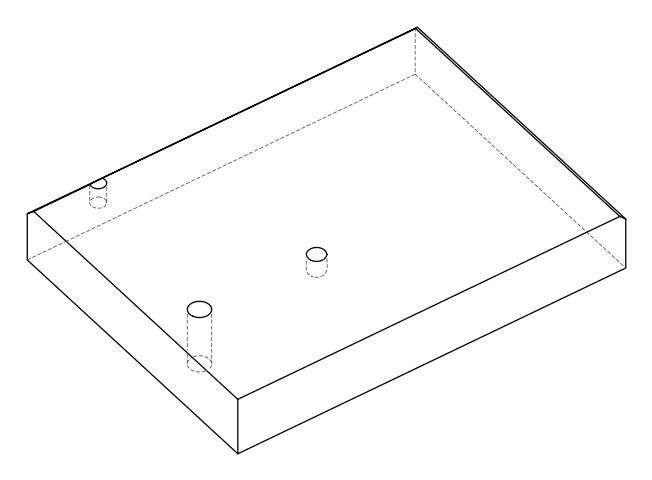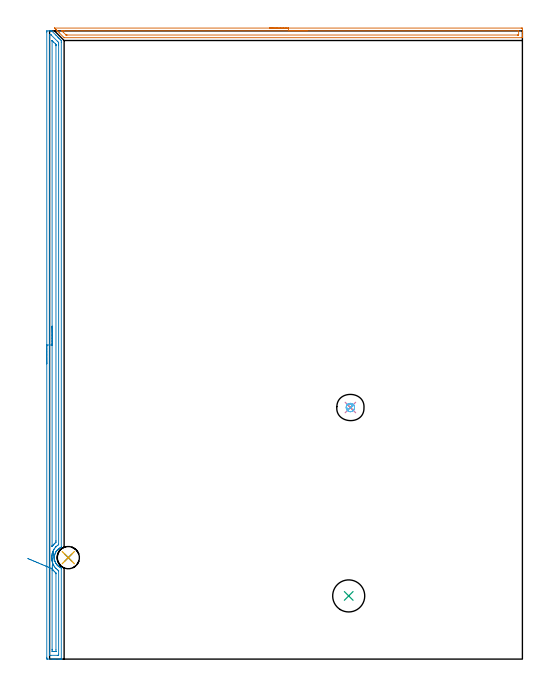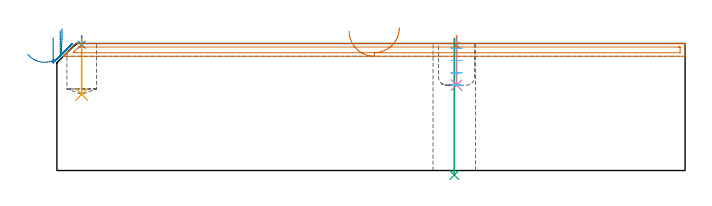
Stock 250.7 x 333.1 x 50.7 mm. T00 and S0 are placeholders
(PLAN: 8 operations, 4 tool changes, 13.2 min)
(1 SPOT_DRILL | STEP1POCKET | NXT0321_9005460120000 | 0.03 min | 2 mm3)
(2 SPOT_DRILL_1 | STEP1POCKET_1 | NXT0321_9005460120000 | 0.03 min | 2 mm3)
(3 INDEXABLE_INSERT_DRILL_THROUGH_HOLE_FROM_SOLID | STEP1HOLE | NXT0302_005 | 0.22 min | 11492 mm3)
(4 DRILL_BLIND_HOLE_INTO_CENTER | STEP1POCKET | NXT0301_089 | 0.08 min | 1652 mm3)
(5 DRILL_BLIND_HOLE_INTO_CENTER_1 | STEP1POCKET_1 | NXT0301_089 | 0.09 min | 2057 mm3)
(6 MILL_ROUGH_BLIND_HOLE_CONTOUR | STEP1POCKET | UGT0201_089 | Spiral | 0.37 min | 953 mm3)
(7 AREA_MILL | FG_CHAMFER_SURFACE | UGT0205_001 | 4.12 min | 3259 mm3)
(8 AREA_MILL_1 | FG_CHAMFER_SURFACE_1 | UGT0205_001 | 8.26 min | 9760 mm3)
(TOOL NXT0321_9005460120000 | NC Spot Drill, 142deg, 12mm, Carbide, Uncoated | D12 PA142 FL30 Z2)
(TOOL NXT0302_005 | Index. Insert Drill 17mm [880-D1700L20-05] | D17 PA176 FL85 Z2)
(TOOL NXT0301_089 | Carbide Drill 11.8mm [860.1-1180-035A1-MM 2214] | D11.8 PA140 FL55 Z2)
(TOOL UGT0201_089 | End mill 10 mm | D10 R3 FL22 Z4)
(TOOL UGT0205_001 | Chamfer Mill 20 x 3 x 45 deg. | D20 FL50 Z2)
(OP 1 SPOT_DRILL)
G17 G21 G94 G90
T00 M6
G54
G17 G0 G90 X159.5 Y133.4 S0 M3
G43 Z60.7 H0
G94 G81 G98 Z50.08 F250. R53.7
G80
M5
M2
(OP 2 SPOT_DRILL_1)
G17 G21 G94 G90
T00 M6
G54
G17 G0 G90 X9.9 Y53.8 S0 M3
G43 Z60.7 H0
G94 G81 G98 Z50.192 F250. R53.7
G80
M5
M2
(OP 3 INDEXABLE_INSERT_DRILL_THROUGH_HOLE_FROM_SOLID)
G17 G21 G94 G90
T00 M6
G54
G17 G0 G90 X158.6 Y33.5 S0 M3
G43 Z60.7 H1
G94 G81 G98 Z-1.797 F250. R52.7
G80
M5
M2
(OP 4 DRILL_BLIND_HOLE_INTO_CENTER)
G17 G21 G94 G90
T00 M6
G54
G17 G0 G90 X159.5 Y133.4 S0 M3
G43 Z60.7 H1
G94 G81 G98 Z34.1 F250. R52.7
G80
M5
M2
(OP 5 DRILL_BLIND_HOLE_INTO_CENTER_1)
G17 G21 G94 G90
T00 M6
G54
G17 G0 G90 X9.9 Y53.8 S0 M3
G43 Z60.7 H1
G94 G81 G98 Z30.4 F250. R52.7
G80
M5
M2
(OP 6 MILL_ROUGH_BLIND_HOLE_CONTOUR)
G17 G21 G94 G90
T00 M6
G54
G17 G0 G90 X159.5 Y133.4 S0 M3
G43 Z60.7 H0
Z48.8
G94 G3 X159.852 Y135.248 R0.957 F250.
X157.454 Y134.21 R1.848
X158.69 Y131.354 R2.2
X157.454 Y134.21 R-2.2
X158.072 Y132.782 R1.1
X159.5 Y133.4 R1.1
G0 Z43.9
G3 X159.852 Y135.248 R0.957
X157.454 Y134.21 R1.848
X158.69 Y131.354 R2.2
X157.454 Y134.21 R-2.2
X158.072 Y132.782 R1.1
X159.5 Y133.4 R1.1
G0 Z39.
G3 X159.852 Y135.248 R0.957
X157.454 Y134.21 R1.848
X158.69 Y131.354 R2.2
X157.454 Y134.21 R-2.2
X158.072 Y132.782 R1.1
X159.5 Y133.4 R1.1
G0 Z34.1
G3 X159.852 Y135.248 R0.957
X157.454 Y134.21 R1.848
X158.69 Y131.354 R2.2
X157.454 Y134.21 R-2.2
X158.072 Y132.782 R1.1
X159.5 Y133.4 R1.1
G0 Z60.7
M5
M2
(OP 7 AREA_MILL)
G17 G21 G94 G90
T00 M6
G54
G17 G0 G90 X116.65 Y334.6 S1061 M3
G43 Z60.7 H0
Z55.6
G94 G1 X116.688 Z54.728 F250.
X116.802 Z53.863
X116.991 Z53.012
X117.253 Z52.18
X117.587 Z51.374
X117.99 Z50.6
X118.458 Z49.864
X118.99 Z49.172
X119.579 Z48.529
X120.222 Z47.939
X120.914 Z47.408
X121.65 Z46.94
X122.424 Z46.537
X123.23 Z46.203
X124.062 Z45.941
X124.913 Z45.752
X125.778 Z45.638
X126.65 Z45.6
X250.068
X250.436 Y334.598 Z45.601
X250.69 Y334.593 Z45.604
X250.7 Y334.238 Z45.958
Y332.488 Z47.707
Y331.099 Z49.097
Y330.737 Z49.457
Y330.015 Z50.185
Y329.799 Z50.401
X250.698 Y329.648 Z50.544
X250.69 Y329.503 Z50.688
X250.515 Y329.5 Z50.7
X7.701 Y329.501 Z50.699
X5.148 Y332.05 Z48.146
X4.415 Y332.784 Z47.414
X4.273 Y332.925 Z47.27
X4.126 Y333.073 Z47.125
X3.987 Y333.212 Z46.986
X3.835 Y333.363 Z46.832
X3.679 Y333.52 Z46.678
X3.559 Y333.64 Z46.557
X3.397 Y333.8 Z46.394
X3.232 Y333.967 Z46.231
X3.13 Y334.069 Z46.129
X2.785 Y334.415 Z45.784
X2.701 Y334.498 Z45.698
X2.609 Y334.589 Z45.603
X2.689 Y334.597 Z45.6
X2.736 Y334.6
X126.65
Y333.186 Z47.014
X248.461 Y333.185 Z47.015
X248.638 Y333.182 Z47.018
X248.68 Y333.179 Z47.021
X248.691 Y333.176 Z47.024
X248.694 Y333.163 Z47.037
X248.697 Y333.128 Z47.072
X248.7 Y332.952 Z47.248
Y331.201 Z48.999
X248.697 Y331.064 Z49.136
X248.693 Y330.955 Z49.245
X248.69 Y330.924 Z49.276
X248.678 Y330.921 Z49.279
X248.636 Y330.919 Z49.281
X248.279 Y330.915 Z49.285
X248.099 Y330.914 Z49.286
X9.311 Y330.915 Z49.285
X8.955 Y330.918 Z49.282
X8.777 Y330.921 Z49.279
X8.736 Y330.925 Z49.275
X8.685 Y330.972 Z49.228
X8.598 Y331.054 Z49.146
X7.163 Y332.488 Z47.712
X6.809 Y332.844 Z47.356
X6.534 Y333.128 Z47.072
X6.494 Y333.179 Z47.021
X6.588 Y333.181 Z47.019
X6.809 Y333.184 Z47.016
X6.99 Y333.185 Z47.015
X7.703 Y333.186 Z47.014
X126.65
X127.522 Z47.052
X128.386 Z47.166
X129.238 Z47.355
X130.07 Z47.617
X130.876 Z47.951
X131.65 Z48.354
X132.386 Z48.823
X133.078 Z49.354
X133.721 Z49.943
X134.31 Z50.586
X134.841 Z51.278
X135.31 Z52.014
X135.713 Z52.788
X136.047 Z53.594
X136.309 Z54.426
X136.498 Z55.278
X136.612 Z56.143
X136.65 Z57.014
G0 Z60.7
M5
M2
(OP 8 AREA_MILL_1)
G17 G21 G94 G90
T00 M6
G54
G17 G0 G90 X-1.5 Y156.55 S1061 M3
G43 Z60.7 H0
Z53.
G94 G1 Y156.588 Z52.128 F250.
Y156.702 Z51.264
Y156.891 Z50.412
Y157.153 Z49.58
Y157.487 Z48.774
Y157.89 Z48.
Y158.359 Z47.264
Y158.89 Z46.572
Y159.479 Z45.929
Y160.122 Z45.34
Y160.814 Z44.808
Y161.55 Z44.34
Y162.324 Z43.937
Y163.13 Z43.603
Y163.962 Z43.341
Y164.814 Z43.152
Y165.678 Z43.038
Y166.55 Z43.
Y332.498
X-1.498 Y332.765 Z43.002
X-1.491 Y333.097 Z43.005
X-1.452 Y333.1 Z43.045
X-0.273 Z44.222
X0.581 Z45.08
X1.038 Z45.538
X1.099 Z45.597
X1.108 Y333.093 Z45.606
X3.323 Y330.877 Z47.823
X3.662 Y330.54 Z48.158
X4.148 Y330.052 Z48.648
X4.379 Y329.822 Z48.877
X4.536 Y329.666 Z49.031
X4.686 Y329.515 Z49.184
X4.826 Y329.375 Z49.323
X4.973 Y329.229 Z49.469
X5.115 Y329.086 Z49.613
X5.272 Y328.929 Z49.769
X5.41 Y328.792 Z49.906
X5.848 Y328.354 Z50.344
X6.161 Y328.037 Z50.661
X6.193 Y328.001 Z50.693
X6.2 Y327.145 Z50.7
Y59.487
X6.197 Y59.282 Z50.689
X6.087 Y59.225 Z50.582
X5.934 Y59.151 Z50.433
X5.848 Y59.108 Z50.346
X5.7 Y59.036 Z50.199
X5.41 Y58.878 Z49.909
X5.325 Y58.832 Z49.824
X5.191 Y58.745 Z49.69
X4.733 Y58.406 Z49.232
X4.606 Y58.297 Z49.104
X4.536 Y58.237 Z49.032
X4.419 Y58.138 Z48.918
X4.297 Y58.034 Z48.796
X4.263 Y58. Z48.762
X4.2 Y57.938 Z48.698
X4.099 Y57.82 Z48.595
X3.997 Y57.702 Z48.493
X3.821 Y57.501 Z48.321
X3.475 Y57.044 Z47.974
X3.404 Y56.932 Z47.903
X3.336 Y56.81 Z47.835
X3.188 Y56.545 Z47.688
X3.164 Y56.494 Z47.663
X3.102 Y56.364 Z47.599
X3.033 Y56.226 Z47.533
X2.997 Y56.15 Z47.496
X2.829 Y55.705 Z47.326
X2.759 Y55.472 Z47.255
X2.693 Y55.256 Z47.191
X2.596 Y54.81 Z47.096
X2.533 Y54.362 Z47.032
X2.511 Y54.127 Z47.008
X2.509 Y53.977 Z47.002
X2.508 Y53.823 Z47.001
Y53.784
X2.507 Y53.694 Z47.002
X2.511 Y53.46 Z47.01
X2.54 Y53.241 Z47.031
X2.564 Y53.02 Z47.059
X2.632 Y52.616 Z47.131
X2.639 Y52.574 Z47.139
X2.754 Y52.124 Z47.252
X2.831 Y51.903 Z47.324
X2.874 Y51.77 Z47.373
X2.905 Y51.68 Z47.403
X2.933 Y51.616 Z47.431
X3.004 Y51.457 Z47.499
X3.103 Y51.228 Z47.601
X3.181 Y51.078 Z47.68
X3.332 Y50.786 Z47.832
X3.404 Y50.669 Z47.903
X3.685 Y50.273 Z48.18
X3.985 Y49.892 Z48.485
X3.998 Y49.878 Z48.497
X4.099 Y49.77 Z48.595
X4.139 Y49.725 Z48.636
X4.191 Y49.673 Z48.69
X4.296 Y49.567 Z48.795
X4.39 Y49.486 Z48.886
X4.515 Y49.375 Z49.012
X4.631 Y49.273 Z49.128
X4.978 Y48.998 Z49.476
X5.191 Y48.857 Z49.69
X5.633 Y48.603 Z50.131
X5.786 Y48.526 Z50.285
X6.084 Y48.376 Z50.584
X6.18 Y48.334 Z50.68
X6.193 Y48.32 Z50.693
X6.2 Y47.888 Z50.7
Y0.156
X6.198 Y0.01 Z50.688
X6.078 Y0.002 Z50.571
X5.954 Y0. Z50.453
X5.584 Z50.083
X4.973 Z49.468
X2.919 Z47.416
X2.35 Z46.845
X1.76 Z46.256
X-1.148 Y0.001 Z43.349
X-1.493 Y0.01 Z43.004
X-1.498 Y0.245 Z43.001
X-1.5 Y0.602 Z43.
Y0.962
Y166.55
X-0.086 Z44.414
X-0.085 Y330.522 Z44.415
Y330.714
X-0.08 Y331.063 Z44.42
X-0.079 Y331.08 Z44.421
X-0.069 Y331.09 Z44.431
X-0.004 Y331.094 Z44.496
X0.097 Y331.098 Z44.597
X0.224 Y331.099 Z44.724
X0.601 Y331.09 Z45.101
X0.652 Y331.086 Z45.152
X0.706 Y331.036 Z45.206
X0.816 Y330.931 Z45.316
X1.036 Y330.714 Z45.536
X4.099 Y327.651 Z48.599
X4.601 Y327.145 Z49.101
X4.772 Y326.966 Z49.272
X4.779 Y326.794 Z49.279
X4.784 Y326.446 Z49.284
X4.785 Y326.253 Z49.285
X4.786 Y325.552 Z49.286
X4.785 Y60.921 Z49.285
X4.783 Y60.745 Z49.283
X4.781 Y60.703 Z49.281
X4.778 Y60.687 Z49.278
X4.768 Y60.677 Z49.268
X4.718 Y60.639 Z49.218
X4.351 Y60.379 Z48.851
X4.206 Y60.27 Z48.706
X4.099 Y60.185 Z48.599
X3.723 Y59.87 Z48.223
X3.579 Y59.745 Z48.079
X3.309 Y59.487 Z47.809
X3.268 Y59.442 Z47.768
X3.224 Y59.392 Z47.724
X2.865 Y58.962 Z47.365
X2.582 Y58.594 Z47.082
X2.484 Y58.458 Z46.984
X2.35 Y58.252 Z46.85
X2.153 Y57.903 Z46.653
X2.043 Y57.702 Z46.543
X1.855 Y57.315 Z46.355
X1.645 Y56.81 Z46.145
X1.617 Y56.738 Z46.117
X1.598 Y56.685 Z46.098
X1.476 Y56.314 Z45.976
X1.388 Y56.007 Z45.888
X1.365 Y55.918 Z45.865
X1.228 Y55.278 Z45.728
X1.191 Y55.026 Z45.691
X1.124 Y54.492 Z45.624
X1.101 Y54.134 Z45.601
X1.098 Y53.627 Z45.598
X1.112 Y53.241 Z45.612
X1.178 Y52.652 Z45.678
X1.229 Y52.349 Z45.729
X1.291 Y52.004 Z45.791
X1.402 Y51.532 Z45.902
X1.423 Y51.457 Z45.923
X1.476 Y51.276 Z45.976
X1.66 Y50.751 Z46.16
X1.737 Y50.565 Z46.237
X1.948 Y50.082 Z46.448
X2.164 Y49.673 Z46.664
X2.35 Y49.349 Z46.85
X2.751 Y48.78 Z47.251
X3.224 Y48.208 Z47.724
X3.539 Y47.888 Z48.039
X4.099 Y47.413 Z48.599
X4.33 Y47.231 Z48.83
X4.779 Y46.923 Z49.279
X4.781 Y46.907 Z49.281
X4.783 Y46.821 Z49.283
X4.785 Y46.645 Z49.285
X4.786 Y2.578 Z49.286
X4.785 Y2.386 Z49.285
X4.781 Y2.037 Z49.281
X4.779 Y2.02 Z49.279
X4.769 Y2.01 Z49.269
X4.704 Y2.006 Z49.204
X4.603 Y2.002 Z49.103
X4.477 Y2. Z48.977
X4.099 Z48.599
X0.601 Z45.101
X0.105 Y2.001 Z44.605
X-0.036 Y2.005 Z44.464
X-0.061 Y2.009 Z44.439
X-0.079 Y2.015 Z44.421
X-0.08 Y2.045 Z44.42
X-0.084 Y2.193 Z44.416
X-0.085 Y2.386 Z44.415
X-0.086 Y3.087 Z44.414
Y166.55
X1.328 Z45.828
X1.329 Y327.445 Z45.829
X1.331 Y327.746 Z45.831
X1.334 Y327.945 Z45.834
X1.336 Y327.958 Z45.836
X1.337 Y327.959 Z45.837
X1.352 Y327.947 Z45.852
X1.38 Y327.92 Z45.88
X1.476 Y327.825 Z45.976
X2.156 Y327.145 Z46.656
X3.048 Y326.253 Z47.548
X3.224 Y326.074 Z47.724
X3.31 Y325.984 Z47.81
X3.351 Y325.938 Z47.851
X3.365 Y325.895 Z47.865
X3.367 Y325.811 Z47.867
X3.37 Y325.511 Z47.87
X3.371 Y325.361 Z47.871
X3.372 Y325.21 Z47.872
X3.371 Y62.906 Z47.871
X3.367 Y62.163 Z47.867
X3.365 Y62.02 Z47.865
X3.349 Y61.902 Z47.849
X2.953 Y61.548 Z47.453
X2.649 Y61.271 Z47.149
X2.499 Y61.119 Z46.999
X2.35 Y60.956 Z46.85
X2.086 Y60.648 Z46.586
X1.863 Y60.379 Z46.363
X1.693 Y60.157 Z46.193
X1.476 Y59.865 Z45.976
X1.385 Y59.74 Z45.885
X1.346 Y59.688 Z45.846
X1.335 Y59.676 Z45.835
X1.334 Y59.728 Z45.834
X1.331 Y59.928 Z45.831
X1.329 Y60.229 Z45.829
X1.328 Y60.379 Z45.828
Y166.55
Y167.422 Z45.867
Y168.287 Z45.98
Y169.138 Z46.169
Y169.97 Z46.432
Y170.776 Z46.765
Y171.55 Z47.168
Y172.286 Z47.637
Y172.978 Z48.168
Y173.621 Z48.757
Y174.21 Z49.401
Y174.742 Z50.093
Y175.21 Z50.828
Y175.613 Z51.602
Y175.947 Z52.408
Y176.209 Z53.24
Y176.398 Z54.092
Y176.512 Z54.957
Y176.55 Z55.828
G0 Z60.7
X-11.688 Y53.385
Z46.411
G1 X-11.118 Y53.145 Z45.796
X-10.5 Y52.885 Z45.237
X-9.84 Y52.607 Z44.739
X-9.143 Y52.313 Z44.305
X-8.413 Y52.006 Z43.938
X-7.657 Y51.687 Z43.642
X-6.88 Y51.36 Z43.419
X-6.088 Y51.026 Z43.27
X-5.287 Y50.689 Z43.196
X-4.483 Y50.35 Z43.199
X-3.682 Y50.013 Z43.277
X-2.891 Y49.68 Z43.431
X-2.115 Y49.353 Z43.659
X-1.36 Y49.035 Z43.96
X-0.632 Y48.728 Z44.331
X0.063 Y48.436 Z44.769
X0.72 Y48.159 Z45.272
X1.335 Y47.9 Z45.835
X1.363 Y47.888 Z45.863
X1.476 Y47.739 Z45.976
X1.788 Y47.317 Z46.288
X2.048 Y46.996 Z46.548
X2.35 Y46.636 Z46.85
X2.893 Y46.104 Z47.393
X3.069 Y45.945 Z47.569
X3.224 Y45.806 Z47.724
X3.295 Y45.74 Z47.795
X3.365 Y45.657 Z47.865
X3.369 Y45.362 Z47.869
X3.371 Y45.212 Z47.871
Y4.913
X3.369 Y4.171 Z47.869
X3.366 Y4.026 Z47.866
X3.364 Y4.01 Z47.864
X3.349 Y4.007 Z47.849
X3.308 Y4.003 Z47.808
X3.224 Y4.001 Z47.724
X2.517 Y4. Z47.017
X2.35 Z46.85
X1.639 Y4.004 Z46.139
X1.476 Y4.01 Z45.976
X1.335 Y4.03 Z45.835
X1.332 Y4.171 Z45.832
X1.33 Y4.319 Z45.83
X1.329 Y5.063 Z45.829
X1.328 Y5.213 Z45.828
X1.329 Y47.146 Z45.829
X1.334 Y47.888 Z45.834
X1.335 Y47.9 Z45.835
X1.402 Y48.763 Z45.94
X1.468 Y49.614 Z46.121
X1.533 Y50.446 Z46.375
X1.596 Y51.253 Z46.701
X1.656 Y52.028 Z47.096
X1.714 Y52.766 Z47.558
X1.768 Y53.461 Z48.082
X1.819 Y54.108 Z48.665
X1.865 Y54.702 Z49.303
X1.907 Y55.238 Z49.99
X1.944 Y55.713 Z50.721
X1.976 Y56.122 Z51.491
X2.002 Y56.462 Z52.293
X2.023 Y56.732 Z53.123
X2.039 Y56.928 Z53.973
X2.048 Y57.05 Z54.837
X2.052 Y57.097 Z55.708
X2.049 Y57.067 Z56.58
G0 Z60.7
M5
M2
